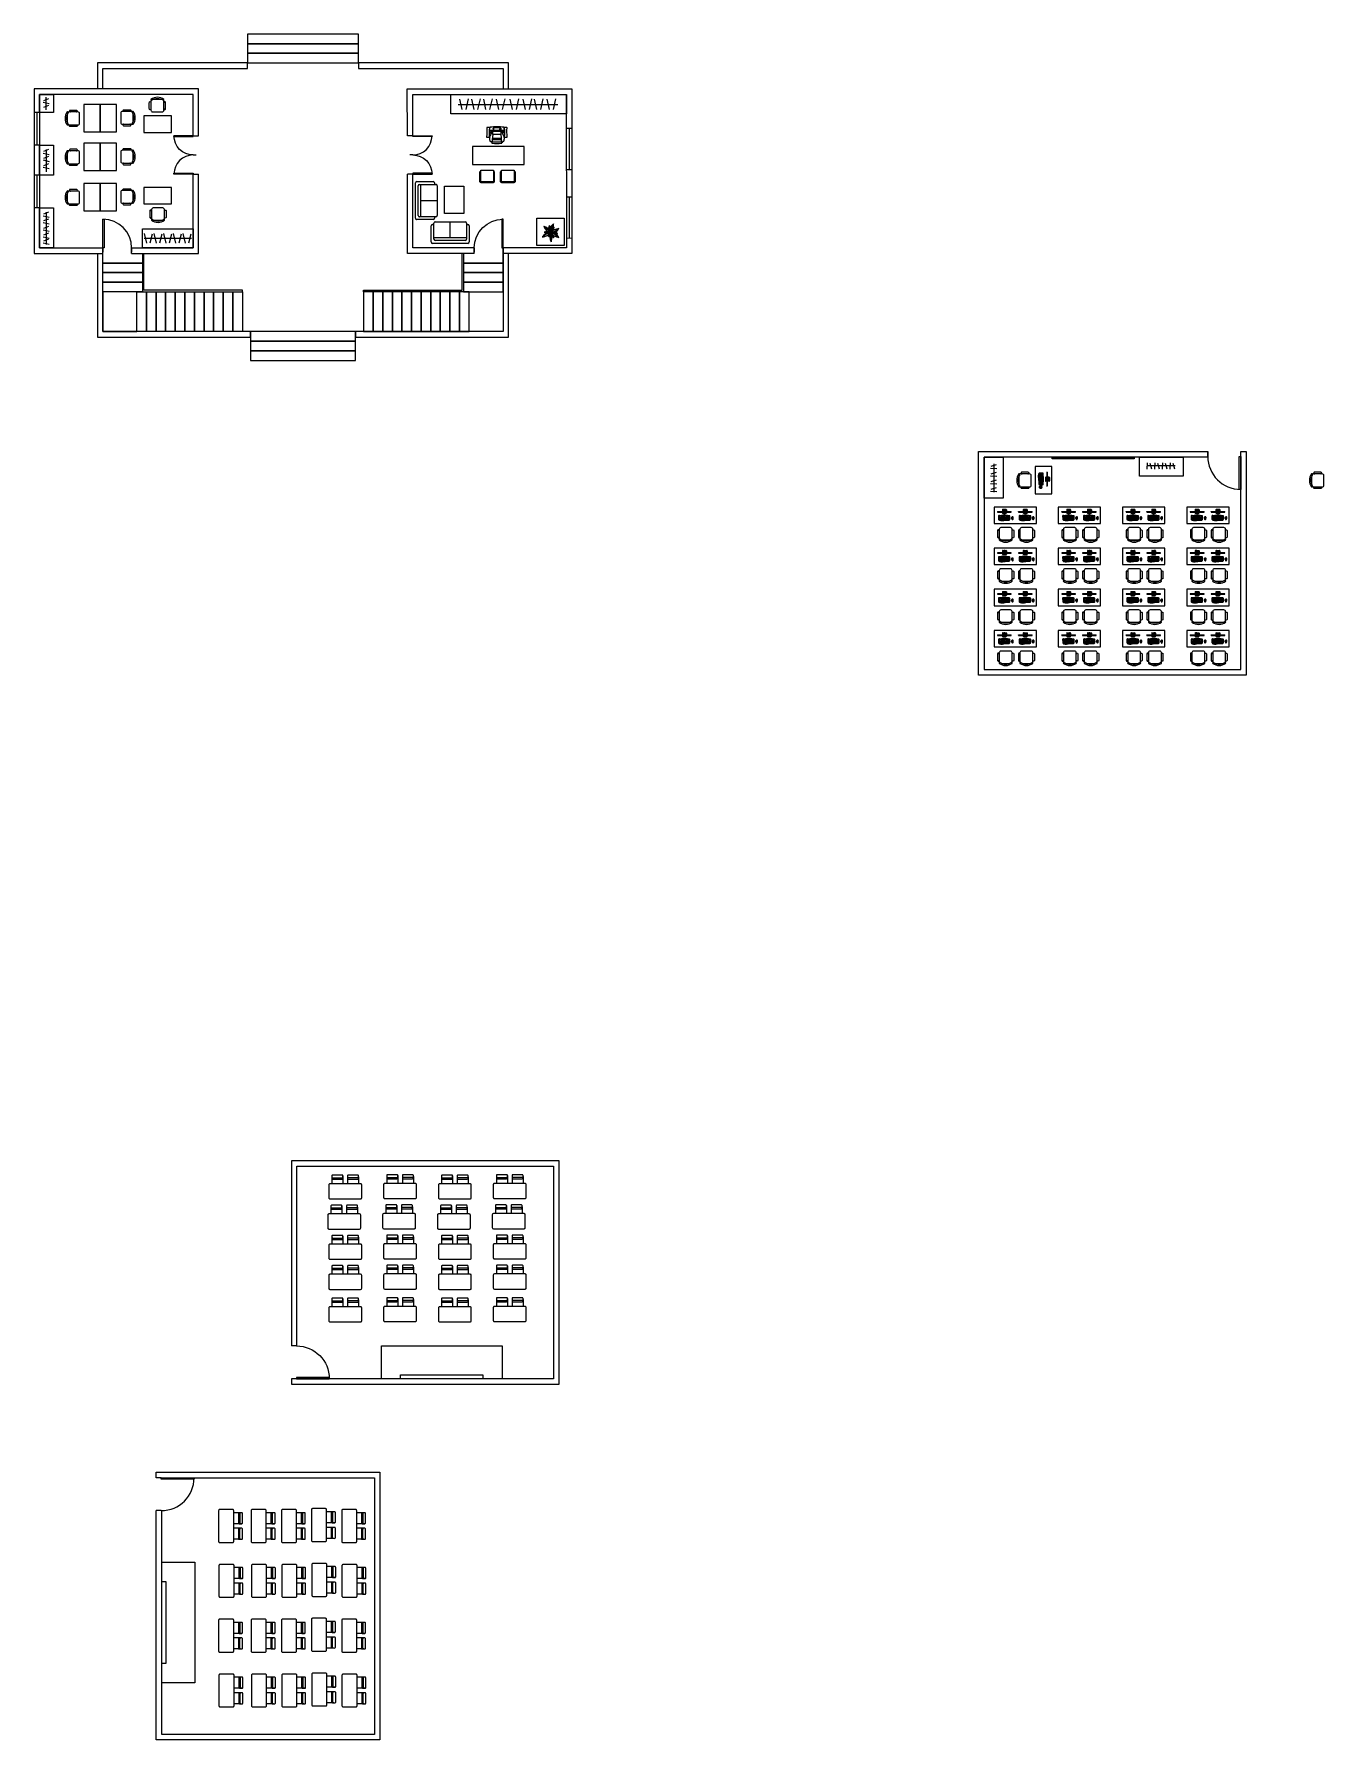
# Model space of a CAD drawing. Header units: metres. Extents: x 217 to 1422, y -179 to 129.
# Drawn here: x 247.2 to 294.3, y 34.8 to 97 of the extents above; entities that cross this region are included whole.
import ezdxf

# ---------------------------------------------------------------- set-up
doc = ezdxf.new("R2010")
doc.units = ezdxf.units.M
doc.header["$LTSCALE"] = 0.5
doc.header["$MEASUREMENT"] = 0
doc.layers.add('ADMIN', color=102, linetype='Continuous')
doc.layers.add('FURNITURE F 1 100', color=255, linetype='Continuous', lineweight=13)

# ---------------------------------------------------------------- blocks, each defined once
blk = doc.blocks.new('BENCH1')
at = {"layer": 'FURNITURE F 1 100', "linetype": 'ByBlock', "transparency": 33554687}
for p, q in [((336.583, 46.751), (336.33, 46.751)), ((336.55, 46.726), (336.55, 46.375)), ((336.625, 46.35), (336.33, 46.35)), ((336.625, 46.182), (336.33, 46.182)), ((336.55, 45.806), (336.55, 46.157)), ((336.583, 45.781), (336.33, 45.781))]:
    blk.add_line(p, q, dxfattribs=at)
blk.add_lwpolyline([(336.29, 46.866), (335.82, 46.866, 0.414214), (335.78, 46.826), (335.78, 45.706, 0.414214), (335.82, 45.666), (336.29, 45.666, 0.414214), (336.33, 45.706), (336.33, 46.826, 0.414214)], format="xyb", close=True, dxfattribs=at)
for points in [[(336.65, 46.373), (336.65, 46.726, 0.414214), (336.625, 46.751), (336.53, 46.75, 0.41131), (336.5, 46.72), (336.5, 46.381, 0.411531), (336.53, 46.351), (336.625, 46.35, 0.414214), (336.65, 46.375)], [(336.65, 46.157, 0.414214), (336.625, 46.182), (336.53, 46.181, 0.411531), (336.5, 46.151), (336.5, 45.812, 0.41131), (336.53, 45.782), (336.625, 45.781, 0.414214), (336.65, 45.806), (336.65, 46.159)]]:
    blk.add_lwpolyline(points, format="xyb", dxfattribs=at)
for centre, start, end in [((336.575, 46.725), 90, 180), ((336.575, 46.376), 180.0433, 270.0433), ((336.575, 46.156), 89.9567, 179.9567), ((336.575, 45.807), 180, 270)]:
    blk.add_arc(centre, 0.025, start, end, dxfattribs=at)
blk = doc.blocks.new('*U14')
for p, q in [((-40, 0), (-40, 6)), ((0, 0), (0, 6))]:
    blk.add_line(p, q)
blk.add_lwpolyline([(0, 0), (0, -40), (-1.75, -40), (-1.75, 0)], close=True)
blk.add_arc((0, 0), 40, 180, 270)
blk = doc.blocks.new('classroom2')
at = {"transparency": 33554687}
blk.add_line((383.536, 77.134), (383.336, 77.134), dxfattribs=at)
blk.add_lwpolyline([(383.536, 77.134), (383.536, 83.688), (392.898, 83.688), (392.898, 75.934), (383.536, 75.934), (383.336, 75.934), (383.336, 75.734), (393.098, 75.734), (393.098, 83.888), (383.336, 83.888), (383.336, 77.134)], dxfattribs=at)
for points in [[(391.017, 75.934), (386.617, 75.934), (386.617, 77.134), (391.017, 77.134)], [(390.317, 75.934), (387.317, 75.934), (387.317, 76.084), (390.317, 76.084)]]:
    blk.add_lwpolyline(points, close=True, dxfattribs=at)
at = {"transparency": 33554687, "rotation": 89.99999999999999}
for p in [(433.563, -253.272), (437.563, -253.272), (431.563, -253.284), (435.563, -253.284), (431.527, -254.384), (433.527, -254.372), (435.527, -254.384), (437.527, -254.372), (431.563, -255.484), (433.563, -255.472), (435.563, -255.484), (437.563, -255.472), (431.563, -256.584), (433.563, -256.572), (435.563, -256.584), (437.563, -256.572), (431.563, -257.772), (433.563, -257.76), (435.563, -257.772), (437.563, -257.76)]:
    blk.add_blockref('BENCH1', p, dxfattribs=at)
at = {"transparency": 33554687, "xscale": -0.02999999999999977, "yscale": 0.02999999999999977, "zscale": 0.02999999999999977, "rotation": 90}
blk.add_blockref('*U14', (383.516, 75.934), dxfattribs=at)
blk = doc.blocks.new('Dell S2340T 23-Inch 10-point Multi-Touch Monitor')
at = {"color": 0}
for p, q in [((-269, -94), (-264, -89)), ((-264, -89), (264, -89)), ((-77, -17), (-77, -89)), ((-77, -109), (-77, -143)), ((-40, -70), (-36, -14)), ((-29, -14), (-29, -17)), ((-29, -14), (-29, -17)), ((-25, -60), (-25, -82)), ((-25, -60), (-24, -60)), ((-24, -60), (-24, -89)), ((-24, -63), (24, -63)), ((24, -60), (24, -89)), ((24, -60), (25, -60)), ((25, -60), (25, -82)), ((29, -14), (29, -17)), ((29, -14), (29, -17)), ((40, -70), (36, -14)), ((77, -17), (77, -89)), ((77, -109), (77, -143)), ((269, -94), (264, -89))]:
    blk.add_line(p, q, dxfattribs=at)
for points in [[(-60, 0), (60, 0)], [(-269, -109), (269, -109), (269, -94), (-269, -94), (-269, -109)], [(-60, -160), (60, -160)], [(-36, -14), (36, -14)], [(-29, -17), (29, -17)], [(-29, -17), (29, -17)]]:
    blk.add_lwpolyline(points, dxfattribs=at)
for points in [[(-40, -70, 0.263666), (-37, -80), (-34, -82), (-25, -82)], [(40, -70, -0.263666), (37, -80), (34, -82), (25, -82)]]:
    blk.add_lwpolyline(points, format="xyb", dxfattribs=at)
for centre, radius in [((-61, -4), 1.73), ((-46, -4), 1.73), ((-36, -102), 1.14), ((-32, -4), 1.73), ((-18, -4), 1.73), ((-3, -4), 1.73), ((11, -4), 1.73), ((25, -4), 1.73), ((36, -102), 1.14), ((39, -4), 1.73)]:
    blk.add_circle(centre, radius, dxfattribs=at)
for centre, start, end in [((-60, -17), 90, 180), ((60, -17), 0, 90), ((-60, -143), 180, 270), ((60, -143), 270, 0)]:
    blk.add_arc(centre, 17.2, start, end, dxfattribs=at)
blk = doc.blocks.new('keyboard_top')
at = {"color": 0}
for points in [[(233, -76), (233, -26, 0.165941), (205, -17, -0.04592), (141, -12, 0.046884), (0, 0, 0.043941), (-135, -14, -0.081459), (-182, -12, 0.073722), (-206, -13, 0.278236), (-218, -23), (-217, -154, 0.414214), (-202, -168), (218, -167, 0.414214), (233, -152)], [(218, -167), (-202, -168, -0.198912), (-213, -164, 0.237087), (-181, -196, 0.110077), (-61, -209, 0.017919), (47, -193, -0.053396), (161, -185, 0.017301), (204, -185, 0.36209), (228, -163, -0.184401), (218, -167)]]:
    blk.add_lwpolyline(points, format="xyb", close=True, dxfattribs=at)
at = {"color": 0, "lineweight": 0}
for points in [[(-201, -38), (-189, -38)], [(-201, -38), (-201, -51)], [(-201, -51), (-189, -51)], [(-200, -70), (-188, -70)], [(-200, -70), (-200, -83)], [(-200, -83), (-188, -83)], [(-200, -87), (-188, -86)], [(-200, -87), (-200, -100)], [(-200, -100), (-188, -99)], [(-200, -104), (-188, -104)], [(-200, -104), (-200, -117)], [(-200, -117), (-188, -117)], [(-200, -122), (-173, -122)], [(-200, -122), (-200, -135)], [(-200, -135), (-173, -135)], [(-200, -139), (-173, -139)], [(-200, -139), (-200, -152)], [(-200, -152), (-173, -152)], [(-189, -38), (-189, -51)], [(-188, -70), (-188, -83)], [(-188, -86), (-188, -99)], [(-188, -104), (-188, -117)], [(-185, -70), (-185, -83)], [(-185, -70), (-173, -70)], [(-185, -83), (-173, -83)], [(-185, -86), (-185, -99)], [(-185, -86), (-173, -86)], [(-185, -99), (-173, -99)], [(-185, -104), (-173, -104)], [(-185, -104), (-185, -117)], [(-185, -117), (-173, -117)], [(-173, -70), (-173, -83)], [(-173, -86), (-173, -99)], [(-173, -104), (-173, -117)], [(-173, -122), (-173, -135)], [(-173, -139), (-173, -152)], [(-171, -38), (-171, -51)], [(-171, -38), (-159, -38)], [(-171, -51), (-159, -51)], [(-170, -70), (-170, -83)], [(-170, -70), (-158, -70)], [(-170, -83), (-158, -83)], [(-170, -86), (-170, -99)], [(-170, -86), (-158, -86)], [(-170, -99), (-158, -99)], [(-170, -104), (-158, -104)], [(-170, -104), (-170, -117)], [(-170, -117), (-158, -117)], [(-170, -122), (-170, -135)], [(-170, -122), (-158, -122)], [(-170, -135), (-158, -135)], [(-170, -139), (-158, -139)], [(-170, -139), (-170, -152)], [(-170, -152), (-158, -152)], [(-159, -38), (-159, -51)], [(-158, -70), (-158, -83)], [(-158, -86), (-158, -99)], [(-158, -104), (-158, -117)], [(-158, -122), (-158, -135)], [(-158, -139), (-158, -152)], [(-156, -38), (-156, -51)], [(-156, -38), (-144, -38)], [(-156, -51), (-144, -51)], [(-156, -70), (-144, -70)], [(-156, -70), (-156, -83)], [(-156, -83), (-144, -83)], [(-156, -86), (-144, -86)], [(-156, -86), (-156, -99)], [(-156, -99), (-144, -99)], [(-156, -104), (-144, -104)], [(-156, -104), (-156, -117)], [(-156, -117), (-144, -117)], [(-156, -122), (-144, -122)], [(-156, -122), (-156, -135)], [(-156, -135), (-144, -135)], [(-156, -139), (-156, -152)], [(-156, -139), (-129, -139)], [(-156, -152), (-129, -152)], [(-144, -38), (-144, -51)], [(-144, -70), (-144, -83)], [(-144, -86), (-144, -99)], [(-144, -104), (-144, -117)], [(-144, -122), (-144, -135)], [(-142, -38), (-130, -38)], [(-142, -38), (-142, -51)], [(-142, -51), (-130, -51)], [(-141, -70), (-141, -83)], [(-141, -70), (-129, -70)], [(-141, -83), (-129, -83)], [(-141, -86), (-141, -99)], [(-141, -86), (-129, -86)], [(-141, -99), (-129, -99)], [(-141, -104), (-129, -104)], [(-141, -104), (-141, -117)], [(-141, -117), (-129, -117)], [(-141, -122), (-129, -122)], [(-141, -122), (-141, -135)], [(-141, -135), (-129, -135)], [(-130, -38), (-130, -51)], [(-129, -70), (-129, -83)], [(-129, -86), (-129, -99)], [(-129, -104), (-129, -117)], [(-129, -122), (-129, -135)], [(-129, -139), (-129, -152)], [(-127, -38), (-127, -51)], [(-127, -38), (-115, -38)], [(-127, -51), (-115, -51)], [(-126, -70), (-126, -83)], [(-126, -70), (-114, -70)], [(-126, -83), (-114, -83)], [(-126, -86), (-126, -99)], [(-126, -86), (-114, -86)], [(-126, -99), (-114, -99)], [(-126, -104), (-114, -104)], [(-126, -104), (-126, -117)], [(-126, -117), (-114, -117)], [(-126, -122), (-126, -135)], [(-126, -122), (-114, -122)], [(-126, -135), (-114, -135)], [(-126, -139), (-11, -138)], [(-126, -139), (-126, -152)], [(-126, -152), (-11, -151)], [(-115, -38), (-115, -51)], [(-114, -70), (-114, -83)], [(-114, -86), (-114, -99)], [(-114, -104), (-114, -117)], [(-114, -122), (-114, -135)], [(-112, -70), (-100, -70)], [(-112, -70), (-112, -83)], [(-112, -83), (-100, -83)], [(-112, -86), (-100, -86)], [(-112, -86), (-112, -99)], [(-112, -99), (-100, -99)], [(-112, -104), (-100, -104)], [(-112, -104), (-112, -117)], [(-112, -117), (-100, -117)], [(-112, -122), (-100, -122)], [(-112, -122), (-112, -135)], [(-112, -135), (-100, -135)], [(-101, -38), (-101, -51)], [(-101, -38), (-89, -38)], [(-101, -51), (-89, -51)], [(-100, -70), (-100, -83)], [(-100, -86), (-100, -99)], [(-100, -104), (-100, -117)], [(-100, -122), (-100, -135)], [(-97, -70), (-97, -83)], [(-97, -70), (-85, -70)], [(-97, -83), (-85, -83)], [(-97, -86), (-97, -99)], [(-97, -86), (-85, -86)], [(-97, -99), (-85, -99)], [(-97, -104), (-85, -103)], [(-97, -104), (-97, -117)], [(-97, -117), (-85, -116)], [(-97, -122), (-85, -121)], [(-97, -122), (-96, -135)], [(-96, -135), (-84, -134)], [(-89, -38), (-89, -51)], [(-86, -38), (-86, -51)], [(-86, -38), (-74, -38)], [(-86, -51), (-74, -51)], [(-85, -70), (-85, -83)], [(-85, -86), (-85, -99)], [(-85, -103), (-85, -116)], [(-85, -121), (-84, -134)], [(-82, -70), (-70, -69)], [(-82, -70), (-82, -83)], [(-82, -83), (-70, -82)], [(-82, -86), (-82, -99)], [(-82, -86), (-70, -86)], [(-82, -99), (-70, -99)], [(-82, -103), (-70, -103)], [(-82, -103), (-81, -116)], [(-81, -116), (-69, -116)], [(-81, -121), (-81, -134)], [(-81, -121), (-69, -121)], [(-81, -134), (-69, -134)], [(-74, -38), (-74, -51)], [(-72, -38), (-60, -38)], [(-72, -38), (-72, -51)], [(-72, -51), (-60, -51)], [(-70, -69), (-70, -82)], [(-70, -86), (-70, -99)], [(-70, -103), (-69, -116)], [(-69, -121), (-69, -134)], [(-68, -69), (-56, -69)], [(-68, -69), (-67, -82)], [(-67, -82), (-55, -82)], [(-67, -86), (-55, -86)], [(-67, -86), (-67, -99)], [(-67, -99), (-55, -99)], [(-67, -103), (-55, -103)], [(-67, -103), (-67, -116)], [(-67, -116), (-55, -116)], [(-67, -121), (-55, -121)], [(-67, -121), (-67, -134)], [(-67, -134), (-55, -134)], [(-60, -38), (-60, -51)], [(-57, -38), (-57, -51)], [(-57, -38), (-45, -38)], [(-57, -51), (-45, -51)], [(-56, -69), (-55, -82)], [(-55, -86), (-55, -99)], [(-55, -103), (-55, -116)], [(-55, -121), (-55, -134)], [(-52, -69), (-52, -82)], [(-52, -69), (-40, -69)], [(-52, -82), (-40, -82)], [(-52, -86), (-52, -99)], [(-52, -86), (-40, -86)], [(-52, -99), (-40, -99)], [(-52, -103), (-40, -103)], [(-52, -103), (-52, -116)], [(-52, -116), (-40, -116)], [(-52, -121), (-40, -121)], [(-52, -121), (-52, -134)], [(-52, -134), (-40, -134)], [(-45, -38), (-45, -51)], [(-40, -69), (-40, -82)], [(-40, -86), (-40, -99)], [(-40, -103), (-40, -116)], [(-40, -121), (-40, -134)], [(-37, -69), (-37, -82)], [(-37, -69), (-25, -69)], [(-37, -82), (-25, -82)], [(-37, -86), (-37, -99)], [(-37, -86), (-25, -86)], [(-37, -99), (-25, -99)], [(-37, -103), (-25, -103)], [(-37, -103), (-37, -116)], [(-37, -116), (-25, -116)], [(-37, -121), (-37, -134)], [(-37, -121), (-25, -121)], [(-37, -134), (-25, -134)], [(-28, -19), (1, -18)], [(-28, -38), (-16, -37)], [(-28, -38), (-28, -51)], [(-28, -51), (-16, -50)], [(-26, -16), (1, -16)], [(-25, -69), (-25, -82)], [(-25, -86), (-25, -99)], [(-25, -103), (-25, -116)], [(-25, -121), (-25, -134)], [(-23, -69), (-11, -69)], [(-23, -69), (-23, -82)], [(-23, -82), (-11, -82)], [(-23, -86), (-11, -86)], [(-23, -86), (-23, -99)], [(-23, -99), (-11, -99)], [(-23, -103), (-11, -103)], [(-23, -103), (-23, -116)], [(-23, -116), (-11, -116)], [(-23, -121), (-11, -121)], [(-23, -121), (-23, -134)], [(-23, -134), (-11, -134)], [(-16, -37), (-16, -50)], [(-13, -37), (-13, -50)], [(-13, -37), (-1, -37)], [(-13, -50), (-1, -50)], [(-11, -69), (-11, -82)], [(-11, -86), (-11, -99)], [(-11, -103), (-11, -116)], [(-11, -121), (-11, -134)], [(-11, -138), (-11, -151)], [(-8, -69), (-8, -82)], [(-8, -69), (4, -69)], [(-8, -82), (4, -82)], [(-8, -86), (-8, -99)], [(-8, -86), (4, -86)], [(-8, -99), (4, -99)], [(-8, -103), (4, -103)], [(-8, -103), (-8, -116)], [(-8, -116), (4, -116)], [(-8, -121), (4, -121)], [(-8, -121), (-8, -134)], [(-8, -134), (4, -134)], [(-7, -138), (20, -138)], [(-7, -138), (-7, -151)], [(-7, -151), (20, -151)], [(-1, -37), (-1, -50)], [(1, -7), (1, -16)], [(1, -18), (1, -25)], [(2, -37), (14, -37)], [(2, -37), (2, -50)], [(2, -50), (14, -50)], [(4, -7), (5, -16)], [(4, -69), (4, -82)], [(4, -86), (4, -99)], [(4, -103), (4, -116)], [(4, -121), (4, -134)], [(5, -16), (30, -16)], [(5, -18), (5, -25)], [(5, -18), (30, -18)], [(7, -69), (7, -82)], [(7, -69), (19, -69)], [(7, -82), (19, -82)], [(7, -86), (7, -99)], [(7, -86), (19, -86)], [(7, -99), (19, -99)], [(7, -103), (19, -103)], [(7, -103), (8, -116)], [(8, -116), (20, -116)], [(8, -121), (8, -134)], [(8, -121), (20, -121)], [(8, -134), (20, -134)], [(14, -37), (14, -50)], [(17, -37), (17, -50)], [(17, -37), (29, -37)], [(17, -50), (29, -50)], [(19, -69), (19, -82)], [(19, -86), (19, -99)], [(19, -103), (20, -116)], [(20, -121), (20, -134)], [(20, -138), (20, -151)], [(23, -69), (35, -69)], [(23, -69), (23, -82)], [(23, -82), (35, -82)], [(23, -86), (35, -86)], [(23, -86), (23, -99)], [(23, -99), (35, -99)], [(23, -103), (35, -103)], [(23, -103), (23, -116)], [(23, -116), (35, -116)], [(23, -121), (65, -121)], [(23, -121), (23, -134)], [(23, -134), (65, -134)], [(23, -138), (35, -138)], [(23, -138), (23, -151)], [(23, -151), (35, -151)], [(29, -37), (29, -50)], [(35, -69), (35, -82)], [(35, -86), (35, -99)], [(35, -103), (35, -116)], [(35, -138), (35, -151)], [(38, -69), (38, -82)], [(38, -69), (65, -69)], [(38, -82), (65, -82)], [(38, -86), (38, -99)], [(38, -86), (50, -86)], [(38, -99), (50, -99)], [(38, -103), (65, -103)], [(38, -103), (38, -116)], [(38, -116), (65, -116)], [(38, -138), (65, -138)], [(38, -138), (38, -151)], [(38, -151), (65, -151)], [(50, -86), (50, -99)], [(53, -86), (53, -99)], [(53, -86), (65, -86)], [(53, -99), (65, -99)], [(65, -69), (65, -82)], [(65, -86), (65, -99)], [(65, -103), (65, -116)], [(65, -121), (65, -134)], [(65, -138), (65, -151)], [(82, -37), (82, -50)], [(82, -37), (94, -37)], [(82, -50), (94, -50)], [(83, -69), (83, -82)], [(83, -69), (95, -69)], [(83, -82), (95, -82)], [(83, -85), (83, -98)], [(83, -85), (95, -85)], [(83, -98), (95, -98)], [(89, -138), (101, -138)], [(89, -138), (89, -151)], [(89, -151), (101, -151)], [(94, -37), (94, -50)], [(95, -69), (95, -82)], [(95, -85), (95, -98)], [(97, -37), (97, -50)], [(97, -37), (109, -37)], [(97, -50), (109, -50)], [(98, -69), (98, -82)], [(98, -69), (110, -69)], [(98, -82), (110, -82)], [(98, -85), (98, -98)], [(98, -85), (110, -85)], [(98, -98), (110, -98)], [(101, -138), (101, -151)], [(104, -121), (104, -134)], [(104, -121), (116, -121)], [(104, -134), (116, -134)], [(104, -138), (116, -138)], [(104, -138), (104, -151)], [(104, -151), (116, -151)], [(109, -37), (109, -50)], [(110, -69), (110, -82)], [(110, -85), (110, -98)], [(111, -37), (123, -37)], [(111, -37), (111, -50)], [(111, -50), (123, -50)], [(112, -69), (124, -69)], [(112, -69), (112, -82)], [(112, -82), (124, -82)], [(112, -85), (124, -85)], [(112, -85), (112, -98)], [(112, -98), (124, -98)], [(116, -121), (116, -134)], [(116, -138), (116, -151)], [(119, -138), (131, -138)], [(119, -138), (119, -151)], [(119, -151), (131, -151)], [(123, -37), (123, -50)], [(124, -69), (124, -82)], [(124, -85), (124, -98)], [(126, -37), (126, -50)], [(126, -37), (138, -37)], [(126, -50), (138, -50)], [(127, -69), (127, -82)], [(127, -69), (139, -69)], [(127, -82), (139, -82)], [(127, -85), (128, -98)], [(127, -85), (139, -85)], [(128, -98), (140, -98)], [(131, -138), (131, -151)], [(138, -37), (138, -50)], [(139, -69), (139, -82)], [(139, -85), (140, -98)], [(156, -35), (156, -48)], [(156, -35), (168, -35)], [(156, -48), (168, -48)], [(157, -69), (157, -82)], [(157, -69), (169, -69)], [(157, -82), (169, -82)], [(157, -85), (157, -98)], [(157, -85), (169, -85)], [(157, -98), (169, -98)], [(157, -103), (169, -103)], [(157, -103), (157, -116)], [(157, -116), (169, -116)], [(157, -121), (157, -134)], [(157, -121), (169, -121)], [(157, -134), (169, -134)], [(157, -138), (169, -138)], [(157, -138), (157, -151)], [(157, -151), (169, -151)], [(168, -35), (168, -48)], [(169, -69), (169, -82)], [(169, -85), (169, -98)], [(169, -103), (169, -116)], [(169, -121), (169, -134)], [(169, -138), (169, -151)], [(172, -69), (184, -69)], [(172, -69), (172, -82)], [(172, -82), (184, -82)], [(172, -85), (184, -85)], [(172, -85), (172, -98)], [(172, -98), (184, -98)], [(172, -103), (184, -102)], [(172, -103), (172, -116)], [(172, -116), (184, -115)], [(172, -121), (184, -120)], [(172, -121), (172, -134)], [(172, -134), (184, -133)], [(172, -138), (184, -138)], [(172, -138), (172, -151)], [(172, -151), (184, -151)], [(176, -34), (176, -47)], [(176, -34), (188, -34)], [(176, -47), (188, -47)], [(184, -69), (184, -82)], [(184, -85), (184, -98)], [(184, -102), (184, -115)], [(184, -120), (184, -133)], [(184, -138), (184, -151)], [(187, -69), (199, -68)], [(187, -69), (187, -82)], [(187, -82), (199, -81)], [(187, -85), (187, -98)], [(187, -85), (199, -85)], [(187, -98), (199, -98)], [(187, -102), (199, -102)], [(187, -102), (187, -115)], [(187, -115), (199, -115)], [(187, -120), (199, -120)], [(187, -120), (187, -133)], [(187, -133), (199, -133)], [(187, -138), (199, -138)], [(187, -138), (187, -151)], [(187, -151), (199, -151)], [(188, -34), (188, -47)], [(197, -34), (197, -47)], [(197, -34), (209, -34)], [(197, -47), (209, -47)], [(199, -68), (199, -81)], [(199, -85), (199, -98)], [(199, -102), (199, -115)], [(199, -120), (199, -133)], [(199, -138), (199, -151)], [(202, -68), (202, -81)], [(202, -68), (214, -68)], [(202, -81), (214, -81)], [(202, -85), (202, -98)], [(202, -85), (214, -85)], [(202, -98), (214, -98)], [(202, -102), (214, -102)], [(202, -102), (202, -115)], [(202, -115), (214, -115)], [(202, -120), (202, -133)], [(202, -120), (214, -120)], [(202, -133), (214, -133)], [(202, -138), (214, -138)], [(202, -138), (202, -151)], [(202, -151), (214, -151)], [(209, -34), (209, -47)], [(214, -68), (214, -81)], [(214, -85), (214, -98)], [(214, -102), (214, -115)], [(214, -120), (214, -133)], [(214, -138), (214, -151)]]:
    blk.add_lwpolyline(points, dxfattribs=at)
for points in [[(1, -25, -0.037715), (-22, -24, -0.328345), (-28, -19)], [(-26, -16, -0.157731), (-22, -12, -0.08747), (1, -7, -0.08747)], [(4, -7, -0.086643), (27, -12, -0.237073), (30, -16)], [(30, -18, -0.11266), (29, -21, -0.188542), (24, -24, -0.031584), (5, -25, -0.031584)]]:
    blk.add_lwpolyline(points, format="xyb", dxfattribs=at)
for centre in [(-74, -18), (-64, -18), (-55, -18), (-46, -18), (-36, -18), (38, -18), (48, -18), (57, -18), (67, -18), (76, -18)]:
    blk.add_circle(centre, 3.55, dxfattribs=at)
blk = doc.blocks.new('mouse')
for points in [[(334045, 233767, 0.241004), (334019, 233758, 0.217003), (334017, 233677, 0.752527), (334065, 233674, 0.115399), (334076, 233730, 0.099122), (334070, 233756, 0.240483), (334045, 233767)], [(334035, 233767, 0.055019), (334030, 233749, 0.050601), (334029, 233733, -0.084687), (334028, 233722, -0.175899), (334016, 233704, -0.569307), (334010, 233707, -0.064428), (334010, 233730, -0.081238), (334019, 233758, -0.150456), (334035, 233767)], [(334054, 233766, -0.141108), (334056, 233732, 0.211379), (334058, 233722, 0.412702), (334028, 233722, 0.176997), (334030, 233733, -0.141094), (334036, 233767, -0.080592), (334045, 233767, -0.075205), (334054, 233766)], [(334040, 233743), (334041, 233757, -0.837339), (334046, 233756), (334046, 233740, -1), (334040, 233740)], [(334056, 233766, -0.071754), (334059, 233744, -0.043169), (334058, 233730, 0.269309), (334069, 233701, 0.36617), (334074, 233703, 0.160325), (334070, 233756, 0.150096), (334056, 233766)]]:
    blk.add_lwpolyline(points, format="xyb", close=True)
blk = doc.blocks.new('ghe 2')
blk.add_line((-466, 151), (-466, -151))
for points in [[(-434, 213, 0.829608), (-466, 243, 0.333333), (-466, -243, 0.829608), (-434, -213)], [(-433, 213, 0.290756), (-433, -213)], [(-433, -236, 0.120944), (-405, -243), (-61, -243, 0.414214), (0, -182), (0, 182, 0.414214), (-61, 243), (-405, 243, 0.120944), (-433, 236)], [(-121, 243, 1.333333), (-121, 304), (-362, 304, 1), (-344, 243)], [(-121, -244, -1.333333), (-121, -305), (-344, -305, -1.333333), (-344, -244)]]:
    blk.add_lwpolyline(points, format="xyb")
blk = doc.blocks.new('computer lab desk')
at = {"ltscale": 0.5, "transparency": 33554687}
blk.add_lwpolyline([(284.111, 80.678), (283.511, 80.678), (283.511, 79.678), (284.111, 79.678)], close=True, dxfattribs=at)
at = {"transparency": 33554687, "xscale": 0.0009661835748791984, "yscale": 0.0009661835748791984, "zscale": 0.0009661835748791984}
blk.add_blockref('ghe 2', (283.361, 80.167), dxfattribs=at)
at = {"transparency": 33554687, "xscale": 0.0009295408759650754, "yscale": 0.0009295408759650754, "zscale": 0.0009295408759650754, "rotation": 270}
for name, p in [('keyboard_top', (283.811, 80.227)), ('Dell S2340T 23-Inch 10-point Multi-Touch Monitor', (284.031, 80.211)), ('mouse', (66.458, 390.424))]:
    blk.add_blockref(name, p, dxfattribs=at)
blk = doc.blocks.new('computer desk 1')
at = {"ltscale": 0.5, "transparency": 33554687}
for points in [[(283.542, 79.899), (282.632, 79.899), (282.632, 79.299), (283.542, 79.299)], [(283.542, 79.299), (284.175, 79.299), (284.175, 79.899), (283.542, 79.899)]]:
    blk.add_lwpolyline(points, dxfattribs=at)
at = {"transparency": 33554687, "xscale": 0.0009295408759650756, "yscale": 0.0009295408759650756, "zscale": 0.0009295408759650756}
for name, p in [('Dell S2340T 23-Inch 10-point Multi-Touch Monitor', (283.009, 79.818)), ('Dell S2340T 23-Inch 10-point Multi-Touch Monitor', (283.767, 79.818)), ('keyboard_top', (282.993, 79.599)), ('mouse', (-27.204, -137.754)), ('keyboard_top', (283.751, 79.599)), ('mouse', (-26.445, -137.754))]:
    blk.add_blockref(name, p, dxfattribs=at)
at = {"transparency": 33554687, "xscale": 0.0009661835748791986, "yscale": 0.0009661835748791986, "zscale": 0.0009661835748791986, "rotation": 90.00000000000001}
for p in [(283.054, 79.149), (283.812, 79.149)]:
    blk.add_blockref('ghe 2', p, dxfattribs=at)
blk = doc.blocks.new('*U39')
at = {"ltscale": 0.5, "transparency": 33554687}
for p, q in [((0.084, -0.1), (0.016, 0.103)), ((0.178, 0.116), (0.165, -0.117))]:
    blk.add_line(p, q, dxfattribs=at)
blk = doc.blocks.new('*U40')
at = {"color": 0, "linetype": 'ByBlock', "lineweight": -2, "transparency": 16777216, "rotation": 270}
for p in [(282.226, 81.357), (282.226, 81.078), (282.226, 80.798), (282.226, 80.518)]:
    blk.add_blockref('*U39', p, dxfattribs=at)
blk = doc.blocks.new('*U41')
at = {"ltscale": 0.5, "transparency": 33554687}
for p, q in [((0.084, -0.1), (0.016, 0.103)), ((0.178, 0.116), (0.165, -0.117))]:
    blk.add_line(p, q, dxfattribs=at)
blk = doc.blocks.new('*U43')
at = {"color": 0, "linetype": 'ByBlock', "lineweight": -2, "transparency": 16777216, "rotation": 270}
for p in [(287.998, 81.357), (287.998, 81.078), (287.998, 80.798), (287.998, 80.518)]:
    blk.add_blockref('*U41', p, dxfattribs=at)
blk = doc.blocks.new('*U75')
at = {"layer": 'ADMIN', "ltscale": 0.5, "transparency": 33554687}
for p, q in [((0.107, -0.16), (0.019, 0.182)), ((0.227, -0.151), (0.309, 0.18))]:
    blk.add_line(p, q, dxfattribs=at)
blk = doc.blocks.new('*U77')
at = {"layer": 'ADMIN', "color": 0, "linetype": 'ByBlock', "lineweight": -2, "transparency": 16777216}
for p in [(251.228, 89.577), (251.581, 89.577), (251.934, 89.577), (252.287, 89.577), (252.64, 89.577)]:
    blk.add_blockref('*U75', p, dxfattribs=at)
blk = doc.blocks.new('mb-cay21')
for centre, radius, start, end in [((-11, -305), 360, 95.35088, 151.9516), ((-406, 380), 522, 278.61102, 320.85), ((262, -799), 887, 107.61578, 131.42555), ((-350, -54), 344, 18.26791, 77.75767), ((83, 412), 383, 199.85323, 255.87158), ((-1036, -793), 1315, 39.26185, 54.55364), ((-155, -183), 260, 72.60291, 113.2685), ((-130, 326), 298, 244.70443, 267.56264), ((-249, -2287), 2343, 85.49801, 90.08997), ((-623, 273), 660, 323.97576, 339.48616), ((57, 207), 143, 131.9837, 205.4724), ((224, 201), 285, 157.16004, 204.0107), ((607, 265), 647, 175.92625, 194.9396), ((357, -131), 395, 154.19101, 209.75886), ((323, 122), 344, 127.05261, 193.63974), ((69, 307), 265, 252.56429, 340.56581), ((904, -76), 918, 149.27742, 171.90411), ((-130, 286), 270, 297.6391, 353.49272), ((271, 12), 277, 118.6711, 171.44478), ((1314, -105), 1316, 173.88522, 189.76002), ((-495, 542), 695, 315.35272, 335.24008), ((158, 0), 158, 169.01233, 258.57329), ((-267, -705), 795, 43.05841, 70.36823), ((495, -567), 793, 102.82364, 128.45837), ((420, 345), 517, 216.01013, 258.75138), ((-349, -155), 402, 28.06328, 29.23026), ((-89, 616), 575, 279.62893, 313.85168), ((252, 53), 245, 184.81411, 238.09448), ((-11, -305), 360, 23.55692, 85.59274), ((112, -192), 234, 44.37449, 98.36113), ((-406, 380), 522, 342.14169, 1.77784), ((-382, -1631), 1733, 67.58498, 73.6645), ((170, -57), 113, 15.64675, 102.64432), ((21, -96), 115, 141.04441, 190.88338), ((-116, -9), 111, 283.02136, 317.16263), ((-349, -155), 402, 334.71961, 5.66737), ((850, 187), 800, 197.54991, 205.31468)]:
    blk.add_arc(centre, radius, start, end)
blk = doc.blocks.new('ghe 1600')
for p, q in [((-778.75, 166.875), (-778.75, 834.375)), ((-723.125, 890), (723.125, 890)), ((-667.5, 55.625), (-667.5, 723.125)), ((-611.875, 778.75), (611.875, 778.75)), ((667.5, 723.125), (667.5, 55.625)), ((778.75, 834.375), (778.75, 166.875)), ((-667.5, 111.25), (-723.125, 111.25)), ((-667.5, 667.5), (667.5, 667.5)), ((611.875, 0), (-611.875, 0)), ((0, 667.5), (0, 0)), ((723.125, 111.25), (667.5, 111.25))]:
    blk.add_line(p, q)
for centre, start, end in [((-723.125, 834.375), 90, 180), ((-611.875, 723.125), 90, 180), ((611.875, 723.125), 0, 90), ((723.125, 834.375), 0, 90), ((-723.125, 166.875), 180, 270), ((-611.875, 55.625), 180, 270), ((611.875, 55.625), 270, 0), ((723.125, 166.875), 270, 0)]:
    blk.add_arc(centre, 55.625, start, end)

msp = doc.modelspace()

# ---------------------------------------------------------------- linework, layer by layer
at = {"ltscale": 0.5, "transparency": 33554687}
for p, q in [((291.235, 81.61), (291.235, 81.81)), ((282.226, 81.357), (282.226, 80.334)), ((288.838, 81.285), (287.814, 81.285))]:
    msp.add_line(p, q, dxfattribs=at)
at = {"transparency": 33554687}
for points in [[(290.035, 81.61), (281.873, 81.61), (281.873, 73.857), (291.235, 73.857), (291.235, 81.81), (291.435, 81.81), (291.435, 73.657), (281.673, 73.657), (281.673, 81.81), (290.035, 81.81)], [(251.876, 36.897), (251.876, 41.297), (253.076, 41.297), (253.076, 36.897)], [(251.876, 37.597), (251.876, 40.597), (252.026, 40.597), (252.026, 37.597)]]:
    msp.add_lwpolyline(points, close=True, dxfattribs=at)
at = {"ltscale": 0.5, "transparency": 33554687}
for points in [[(281.873, 81.61), (282.573, 81.61), (282.573, 80.11), (281.873, 80.11)], [(284.354, 81.61), (287.354, 81.61), (287.354, 81.547), (284.354, 81.547)], [(287.538, 81.61), (289.138, 81.61), (289.138, 80.91), (287.538, 80.91)]]:
    msp.add_lwpolyline(points, close=True, dxfattribs=at)
at = {"transparency": 33554687}
for points in [[(251.676, 44.378), (251.676, 44.578), (259.83, 44.578), (259.83, 34.816), (251.676, 34.816), (251.676, 43.178)], [(251.876, 44.378), (259.63, 44.378), (259.63, 35.016), (251.876, 35.016), (251.876, 43.178)]]:
    msp.add_lwpolyline(points, dxfattribs=at)
at = {"layer": 'ADMIN', "ltscale": 0.5, "transparency": 33554687}
for p, q in [((247.572, 94.622), (247.752, 94.692)), ((247.658, 94.275), (247.658, 94.734)), ((262.834, 94.282), (262.752, 94.666)), ((262.976, 94.283), (263.068, 94.676)), ((263.267, 94.282), (263.184, 94.666)), ((263.408, 94.283), (263.5, 94.676)), ((263.703, 94.282), (263.621, 94.666)), ((263.845, 94.283), (263.936, 94.676)), ((264.168, 94.282), (264.085, 94.666)), ((264.309, 94.283), (264.401, 94.676)), ((264.672, 94.282), (264.589, 94.666)), ((264.813, 94.283), (264.905, 94.676)), ((265.147, 94.282), (265.064, 94.666)), ((265.289, 94.283), (265.38, 94.676)), ((265.557, 94.282), (265.475, 94.666)), ((265.699, 94.283), (265.791, 94.676)), ((266.018, 94.282), (265.936, 94.666)), ((266.16, 94.283), (266.252, 94.676)), ((247.42, 94.183), (247.22, 94.183)), ((247.32, 94.183), (247.32, 92.983)), ((247.554, 94.553), (247.77, 94.501)), ((247.572, 94.373), (247.752, 94.442)), ((262.688, 94.47), (266.326, 94.47)), ((266.634, 93.603), (266.834, 93.603)), ((266.734, 93.603), (266.734, 92.103)), ((247.42, 92.983), (247.22, 92.983)), ((247.571, 92.768), (247.751, 92.837)), ((247.658, 92.83), (247.658, 92.017)), ((253.02, 93.329), (253.22, 93.329)), ((261.034, 93.329), (260.834, 93.329)), ((247.553, 92.698), (247.769, 92.647)), ((247.553, 92.449), (247.769, 92.397)), ((247.553, 92.181), (247.769, 92.13)), ((247.571, 92.518), (247.751, 92.588)), ((247.571, 92.251), (247.751, 92.32)), ((266.634, 92.103), (266.834, 92.103)), ((247.42, 91.898), (247.22, 91.898)), ((247.32, 91.898), (247.32, 90.698)), ((253.02, 91.929), (253.22, 91.929)), ((261.034, 91.929), (260.834, 91.929)), ((266.634, 91.1), (266.834, 91.101)), ((266.734, 91.1), (266.734, 89.6)), ((247.42, 90.698), (247.22, 90.698)), ((247.553, 90.413), (247.769, 90.361)), ((247.571, 90.482), (247.751, 90.552)), ((247.571, 90.233), (247.751, 90.302)), ((247.658, 90.545), (247.658, 89.359)), ((247.553, 90.163), (247.769, 90.112)), ((247.553, 89.896), (247.769, 89.844)), ((247.553, 89.645), (247.769, 89.593)), ((247.571, 89.965), (247.751, 90.035)), ((247.571, 89.714), (247.751, 89.784)), ((266.634, 89.6), (266.834, 89.601)), ((247.553, 89.429), (247.769, 89.377)), ((247.571, 89.498), (247.751, 89.567)), ((250.777, 89.038), (250.777, 89.238)), ((252.958, 89.577), (251.228, 89.577)), ((263.277, 89.038), (263.277, 89.238))]:
    msp.add_line(p, q, dxfattribs=at)
at = {"layer": 'ADMIN', "lineweight": 9, "transparency": 33554687}
for p, q in [((263.95, 93.377), (263.918, 93.102)), ((264.253, 93.484), (263.95, 93.484)), ((264.102, 93.373), (264.102, 93.373)), ((263.869, 93.273), (263.869, 93.273)), ((264.274, 93.228), (263.929, 93.228))]:
    msp.add_line(p, q, dxfattribs=at)
at = {"layer": 'ADMIN', "ltscale": 0.5, "transparency": 33554508}
for points in [[(255.007, 96.688), (259.047, 96.688), (259.047, 97.038), (255.007, 97.038)], [(255.007, 96.338), (259.047, 96.338), (259.047, 96.688), (255.007, 96.688)], [(255.007, 95.988), (259.047, 95.988), (259.047, 96.338), (255.007, 96.338)], [(255.117, 85.838), (258.937, 85.838), (258.937, 86.188), (255.117, 86.188)], [(255.117, 85.488), (258.937, 85.488), (258.937, 85.838), (255.117, 85.838)], [(255.117, 85.138), (258.937, 85.138), (258.937, 85.488), (255.117, 85.488)]]:
    msp.add_lwpolyline(points, close=True, dxfattribs=at)
at = {"layer": 'ADMIN', "transparency": 33554508}
for points in [[(249.727, 95.038), (249.727, 95.788), (255.007, 95.788), (255.007, 95.988), (249.527, 95.988), (249.527, 95.038)], [(264.527, 95.038), (264.527, 95.988), (259.047, 95.988), (259.047, 95.788), (264.327, 95.788), (264.327, 95.038)], [(249.527, 89.038), (249.527, 85.988), (255.117, 85.988), (255.117, 86.188), (249.727, 86.188), (249.727, 89.038)], [(264.327, 89.238), (264.327, 86.188), (258.937, 86.188), (258.937, 85.988), (264.527, 85.988), (264.527, 89.038)]]:
    msp.add_lwpolyline(points, dxfattribs=at)
at = {"layer": 'ADMIN', "ltscale": 0.5, "transparency": 33554687}
for points in [[(253.22, 93.329), (253.221, 95.038), (247.221, 95.038), (247.219, 89.038), (249.727, 89.038)], [(253.02, 93.329), (253.021, 94.838), (247.421, 94.838), (247.419, 89.238), (249.727, 89.238)], [(260.834, 93.329), (260.833, 95.038), (266.833, 95.038), (266.835, 89.038), (264.327, 89.038)], [(261.034, 93.329), (261.033, 94.838), (266.633, 94.838), (266.635, 89.238), (264.327, 89.238)], [(250.777, 89.038), (253.219, 89.038), (253.22, 91.929)], [(250.777, 89.238), (253.019, 89.238), (253.02, 91.929)], [(263.277, 89.038), (260.835, 89.038), (260.834, 91.929)], [(263.277, 89.238), (261.035, 89.238), (261.034, 91.929)], [(251.177, 89.038), (251.177, 88.688), (249.727, 88.688), (249.727, 89.238)], [(254.817, 87.638), (254.817, 87.697), (251.222, 87.697), (251.222, 89.038)], [(259.237, 87.638), (259.237, 87.697), (262.832, 87.697), (262.832, 89.038)], [(262.877, 89.038), (262.877, 88.688), (264.327, 88.688), (264.327, 89.238)]]:
    msp.add_lwpolyline(points, dxfattribs=at)
for points in [[(247.421, 94.838), (247.921, 94.838), (247.921, 94.183), (247.421, 94.183)], [(262.425, 94.838), (266.634, 94.838), (266.634, 94.13), (262.425, 94.13)], [(249.629, 94.475), (249.029, 94.475), (249.029, 93.475), (249.629, 93.475)], [(249.629, 93.475), (250.229, 93.475), (250.229, 94.475), (249.629, 94.475)], [(252.227, 93.454), (252.227, 94.054), (251.227, 94.054), (251.227, 93.454)], [(247.42, 92.983), (247.92, 92.983), (247.92, 91.898), (247.42, 91.898)], [(249.629, 93.057), (249.029, 93.057), (249.029, 92.057), (249.629, 92.057)], [(249.629, 92.057), (250.229, 92.057), (250.229, 93.057), (249.629, 93.057)], [(249.629, 91.591), (249.029, 91.591), (249.029, 90.591), (249.629, 90.591)], [(249.629, 90.591), (250.229, 90.591), (250.229, 91.591), (249.629, 91.591)], [(262.193, 91.497), (262.893, 91.497), (262.893, 90.497), (262.193, 90.497)], [(251.227, 91.447), (251.227, 90.847), (252.227, 90.847), (252.227, 91.447)], [(247.42, 90.698), (247.92, 90.698), (247.92, 89.238), (247.42, 89.238)], [(265.56, 90.33), (266.56, 90.33), (266.56, 89.33), (265.56, 89.33)], [(253.019, 89.237), (251.177, 89.237), (251.177, 89.937), (253.019, 89.937)], [(251.177, 88.688), (251.177, 88.338), (249.727, 88.338), (249.727, 88.688)], [(262.877, 88.688), (262.877, 88.338), (264.327, 88.338), (264.327, 88.688)], [(251.177, 88.338), (251.177, 87.988), (249.727, 87.988), (249.727, 88.338)], [(251.177, 87.988), (251.177, 87.638), (249.727, 87.638), (249.727, 87.988)], [(262.877, 88.338), (262.877, 87.988), (264.327, 87.988), (264.327, 88.338)], [(262.877, 87.988), (262.877, 87.638), (264.327, 87.638), (264.327, 87.988)], [(250.967, 87.638), (249.727, 87.638), (249.727, 86.188), (250.967, 86.188)], [(251.317, 86.188), (250.967, 86.188), (250.967, 87.638), (251.317, 87.638)], [(251.667, 86.188), (251.317, 86.188), (251.317, 87.638), (251.667, 87.638)], [(252.017, 86.188), (251.667, 86.188), (251.667, 87.638), (252.017, 87.638)], [(252.367, 86.188), (252.017, 86.188), (252.017, 87.638), (252.367, 87.638)], [(252.717, 86.188), (252.367, 86.188), (252.367, 87.638), (252.717, 87.638)], [(253.067, 86.188), (252.717, 86.188), (252.717, 87.638), (253.067, 87.638)], [(253.417, 86.188), (253.067, 86.188), (253.067, 87.638), (253.417, 87.638)], [(253.767, 86.188), (253.417, 86.188), (253.417, 87.638), (253.767, 87.638)], [(254.117, 86.188), (253.767, 86.188), (253.767, 87.638), (254.117, 87.638)], [(254.467, 86.188), (254.117, 86.188), (254.117, 87.638), (254.467, 87.638)], [(254.817, 86.188), (254.467, 86.188), (254.467, 87.638), (254.817, 87.638)], [(259.237, 86.188), (259.587, 86.188), (259.587, 87.638), (259.237, 87.638)], [(259.587, 86.188), (259.937, 86.188), (259.937, 87.638), (259.587, 87.638)], [(259.937, 86.188), (260.287, 86.188), (260.287, 87.638), (259.937, 87.638)], [(260.287, 86.188), (260.637, 86.188), (260.637, 87.638), (260.287, 87.638)], [(260.637, 86.188), (260.987, 86.188), (260.987, 87.638), (260.637, 87.638)], [(260.987, 86.188), (261.337, 86.188), (261.337, 87.638), (260.987, 87.638)], [(261.337, 86.188), (261.687, 86.188), (261.687, 87.638), (261.337, 87.638)], [(261.687, 86.188), (262.037, 86.188), (262.037, 87.638), (261.687, 87.638)], [(262.037, 86.188), (262.387, 86.188), (262.387, 87.638), (262.037, 87.638)], [(262.387, 86.188), (262.737, 86.188), (262.737, 87.638), (262.387, 87.638)], [(262.737, 86.188), (263.087, 86.188), (263.087, 87.638), (262.737, 87.638)], [(263.087, 87.638), (264.327, 87.638), (264.327, 86.188), (263.087, 86.188)]]:
    msp.add_lwpolyline(points, close=True, dxfattribs=at)
at = {"layer": 'ADMIN', "lineweight": 9, "transparency": 33554687}
for points in [[(263.832, 93.288, -0.050324), (263.838, 93.615, 0.443984), (263.825, 93.629), (263.745, 93.63, 0.443984), (263.732, 93.616, -0.050324), (263.726, 93.29, 0.443984), (263.739, 93.276), (263.819, 93.275, 0.443984)], [(264.477, 93.29, -0.050324), (264.471, 93.616, 0.443984), (264.458, 93.63), (264.378, 93.629, 0.443984), (264.365, 93.615, -0.050324), (264.371, 93.288, 0.443984), (264.384, 93.275), (264.464, 93.276, 0.443984)]]:
    msp.add_lwpolyline(points, format="xyb", close=True, dxfattribs=at)
for points in [[(264.374, 93.447, 0.027806), (264.361, 93.627, 0.329015), (264.351, 93.638, 0.086989), (263.852, 93.638, 0.329015), (263.842, 93.627, 0.027806), (263.829, 93.447)], [(263.966, 93.526), (263.907, 93.526, 0.261802), (263.863, 93.502), (263.83, 93.447, 0.336455), (263.839, 93.435)], [(264.365, 93.435, 0.336455), (264.373, 93.447), (264.34, 93.502, 0.261802), (264.297, 93.526), (264.237, 93.526)], [(263.511, 92.002, 0.683975), (263.464, 92.002), (263.464, 91.658, 0.457737), (263.511, 91.658), (263.511, 91.658), (263.972, 91.658, 0.621694), (264.019, 91.658), (264.019, 92.002, 0.616436), (263.972, 92.002)], [(264.268, 92.002, 0.683975), (264.222, 92.002), (264.222, 91.658, 0.457737), (264.268, 91.658), (264.268, 91.658), (264.729, 91.658, 0.621694), (264.776, 91.658), (264.776, 92.002, 0.616436), (264.729, 92.002)]]:
    msp.add_lwpolyline(points, format="xyb", dxfattribs=at)
for points in [[(264.285, 93.102), (264.253, 93.377), (263.95, 93.377), (263.95, 93.484), (263.957, 93.522)], [(264.253, 93.377), (264.253, 93.484), (264.246, 93.522)]]:
    msp.add_lwpolyline(points, dxfattribs=at)
for points in [[(263.216, 92.278), (265.091, 92.278), (265.091, 92.934), (263.216, 92.934)], [(263.511, 91.611), (263.511, 92.071), (263.972, 92.071), (263.972, 91.611)], [(264.268, 91.611), (264.268, 92.071), (264.729, 92.071), (264.729, 91.611)]]:
    msp.add_lwpolyline(points, close=True, dxfattribs=at)
at = {"layer": 'ADMIN', "lineweight": 9, "ltscale": 0.25, "transparency": 33554687}
msp.add_lwpolyline([(264.272, 93.057, 0.419253), (264.284, 93.07), (264.274, 93.184), (263.929, 93.184), (263.919, 93.07, 0.419253), (263.931, 93.057, 0.034424)], format="xyb", close=True, dxfattribs=at)
at = {"layer": 'ADMIN', "lineweight": 9, "transparency": 33554687}
for centre, radius, start, end in [((264.087, 96.595), 3.075, 266.96315, 267.85806), ((264.102, 92.179), 1.445, 84.91296, 95.08705), ((264.102, 92.081), 1.445, 84.96378, 95.03622), ((264.087, 96.595), 3.075, 267.9339, 272.41743), ((264.087, 96.595), 3.075, 272.72029, 273.90119), ((264.384, 93.543), 0.0126, 175.23818, 271)]:
    msp.add_arc(centre, radius, start, end, dxfattribs=at)
at = {"layer": 'ADMIN', "lineweight": 9, "transparency": 33554687, "extrusion": (0, 0, -1)}
msp.add_ellipse((263.975, 93.57), major_axis=(0, -0.049), ratio=0.383698, start_param=3.141593, end_param=9.424778, dxfattribs=at)
at = {"layer": 'ADMIN', "lineweight": 9, "transparency": 33554687}
msp.add_ellipse((264.228, 93.57), major_axis=(0, 0.049), ratio=0.383698, dxfattribs=at)
for points, weights, knots in [([(263.838, 93.435), (263.859, 93.428), (263.881, 93.434), (263.896, 93.451), (263.899, 93.454), (263.902, 93.458), (263.907, 93.467), (263.91, 93.474), (263.912, 93.481), (263.916, 93.496), (263.92, 93.511), (263.924, 93.526)], [1, 0.875541189382, 0.875541189382, 1, 1, 1, 1, 1, 1, 1, 1, 1], [0, 0, 0, 0, 1.241949, 1.241949, 1.241949, 1.495279, 1.495279, 1.884509, 1.884509, 1.884509, 2.884509, 2.884509, 2.884509, 2.884509]), ([(264.298, 93.463), (264.296, 93.429), (264.305, 93.408), (264.333, 93.331), (264.359, 93.315), (264.368, 93.204), (264.335, 93.1), (264.299, 93.101), (264.285, 93.102), (264.163, 93.093), (264.04, 93.093), (263.918, 93.102), (263.904, 93.101), (263.868, 93.1), (263.835, 93.204), (263.844, 93.315), (263.87, 93.331), (263.898, 93.408), (263.907, 93.429), (263.905, 93.463)], [1, 1, 1, 1, 1, 1, 1, 1, 1, 0.998175127981, 0.998175127981, 1, 1, 1, 1, 1, 1, 1, 1, 1], [0, 0, 0, 0, 2.636951, 4.485402, 9.099178, 15.937158, 18.329133, 19.882752, 19.882752, 19.882752, 20.030767, 20.030767, 20.030767, 21.584387, 23.976362, 30.814342, 35.428117, 37.276569, 39.91352, 39.91352, 39.91352, 39.91352]), ([(264.366, 93.435), (264.344, 93.428), (264.322, 93.434), (264.307, 93.451), (264.304, 93.454), (264.302, 93.458), (264.294, 93.471), (264.29, 93.482), (264.289, 93.494), (264.288, 93.505), (264.286, 93.515), (264.285, 93.526)], [1, 0.875541189382, 0.875541189382, 1, 1, 1, 1, 1, 1, 1, 1, 1], [0, 0, 0, 0, 1.241949, 1.241949, 1.241949, 1.495279, 1.495279, 2.120848, 2.120848, 2.120848, 3.120848, 3.120848, 3.120848, 3.120848])]:
    msp.add_rational_spline(points, weights, degree=3, knots=knots, dxfattribs=at)

# ---------------------------------------------------------------- block references
at = {"transparency": 33554687}
for name, p, xscale, yscale, zscale in [('*U14', (291.235, 81.63), 0.02999999999999977, 0.02999999999999977, 0.02999999999999977), ('ghe 2', (294.269, 80.759), 0.0009661835748791984, 0.0009661835748791984, 0.0009661835748791984)]:
    msp.add_blockref(name, p, dxfattribs=dict(at, xscale=xscale, yscale=yscale, zscale=zscale))
for name, p in [('*U40', (0, 0)), ('computer lab desk', (0.23, 0.592)), ('computer desk 1', (-0.394, -0.114)), ('computer desk 1', (1.949, -0.114)), ('computer desk 1', (4.293, -0.114)), ('computer desk 1', (6.637, -0.114)), ('computer desk 1', (-0.394, -1.614)), ('computer desk 1', (1.949, -1.614)), ('computer desk 1', (4.293, -1.614)), ('computer desk 1', (6.637, -1.614)), ('computer desk 1', (-0.394, -3.114)), ('computer desk 1', (1.949, -3.114)), ('computer desk 1', (4.293, -3.114)), ('computer desk 1', (6.637, -3.114)), ('computer desk 1', (-0.394, -4.614)), ('computer desk 1', (1.949, -4.614)), ('computer desk 1', (4.293, -4.614)), ('computer desk 1', (6.637, -4.614)), ('classroom2', (-126.729, -27.946)), ('BENCH1', (-81.83, -3.649)), ('BENCH1', (-80.642, -3.649)), ('BENCH1', (-79.542, -3.649)), ('BENCH1', (-78.442, -3.614)), ('BENCH1', (-77.342, -3.649)), ('BENCH1', (-81.818, -5.649)), ('BENCH1', (-80.63, -5.649)), ('BENCH1', (-79.53, -5.649)), ('BENCH1', (-78.43, -5.614)), ('BENCH1', (-77.33, -5.649)), ('BENCH1', (-81.83, -7.649)), ('BENCH1', (-80.642, -7.649)), ('BENCH1', (-79.542, -7.649)), ('BENCH1', (-78.442, -7.614)), ('BENCH1', (-77.342, -7.649)), ('BENCH1', (-81.818, -9.649)), ('BENCH1', (-80.63, -9.649)), ('BENCH1', (-79.53, -9.649)), ('BENCH1', (-78.43, -9.614)), ('BENCH1', (-77.33, -9.649))]:
    msp.add_blockref(name, p, dxfattribs=at)
at = {"transparency": 33554687, "rotation": 270}
msp.add_blockref('*U43', (207.48, 369.283), dxfattribs=at)
at = {"transparency": 33554687, "xscale": 0.02999999999999977, "yscale": 0.02999999999999977, "zscale": 0.02999999999999977, "rotation": 90}
msp.add_blockref('*U14', (251.856, 44.378), dxfattribs=at)
at = {"layer": 'ADMIN', "transparency": 33554687}
for name, p, xscale, yscale, zscale, rotation in [('ghe 2', (251.716, 94.204), 0.0009661835748791984, 0.0009661835748791984, 0.0009661835748791984, 270), ('ghe 2', (250.379, 93.986), 0.0009661835748791984, 0.0009661835748791984, 0.0009661835748791984, 180), ('ghe 2', (250.379, 92.568), 0.0009661835748791984, 0.0009661835748791984, 0.0009661835748791984, 180), ('*U14', (253.02, 93.329), -0.01749999999999975, 0.01749999999999975, 0.01749999999999975, 270), ('*U14', (261.034, 93.329), 0.01749999999999975, 0.01749999999999975, 0.01749999999999975, 90.00000000000001), ('*U14', (253.02, 91.929), 0.01749999999999975, 0.01749999999999975, 0.01749999999999975, 270), ('*U14', (261.034, 91.929), -0.01749999999999975, 0.01749999999999975, 0.01749999999999975, 90), ('ghe 1600', (261.924, 90.965), 0.0008885411855956717, 0.0008885411855956717, 0.0008885411855956717, 89.99999999999999), ('ghe 2', (250.379, 91.102), 0.0009661835748791984, 0.0009661835748791984, 0.0009661835748791984, 180), ('*U14', (249.727, 89.238), 0.02625027178269855, 0.02625027178269855, 0.02625027178269855, 180), ('ghe 2', (251.738, 90.697), 0.0009661835748791984, 0.0009661835748791984, 0.0009661835748791984, 89.99999999999999), ('*U14', (264.327, 89.238), -0.02625027178269855, 0.02625027178269855, 0.02625027178269855, 180), ('ghe 1600', (262.398, 90.196), 0.0008885411855956717, 0.0008885411855956717, 0.0008885411855956717, 180)]:
    msp.add_blockref(name, p, dxfattribs=dict(at, xscale=xscale, yscale=yscale, zscale=zscale, rotation=rotation))
for name, p, xscale, yscale, zscale in [('ghe 2', (248.878, 93.963), 0.0009661835748791984, 0.0009661835748791984, 0.0009661835748791984), ('ghe 2', (248.878, 92.545), 0.0009661835748791984, 0.0009661835748791984, 0.0009661835748791984), ('ghe 2', (248.878, 91.08), 0.0009661835748791984, 0.0009661835748791984, 0.0009661835748791984), ('mb-cay21', (266.063, 89.761), 0.0009129037819445709, 0.0009129037819445709, 0.0009129037819445709)]:
    msp.add_blockref(name, p, dxfattribs=dict(at, xscale=xscale, yscale=yscale, zscale=zscale))
msp.add_blockref('*U77', (0, 0), dxfattribs=at)

doc.saveas('drawing.dxf')
